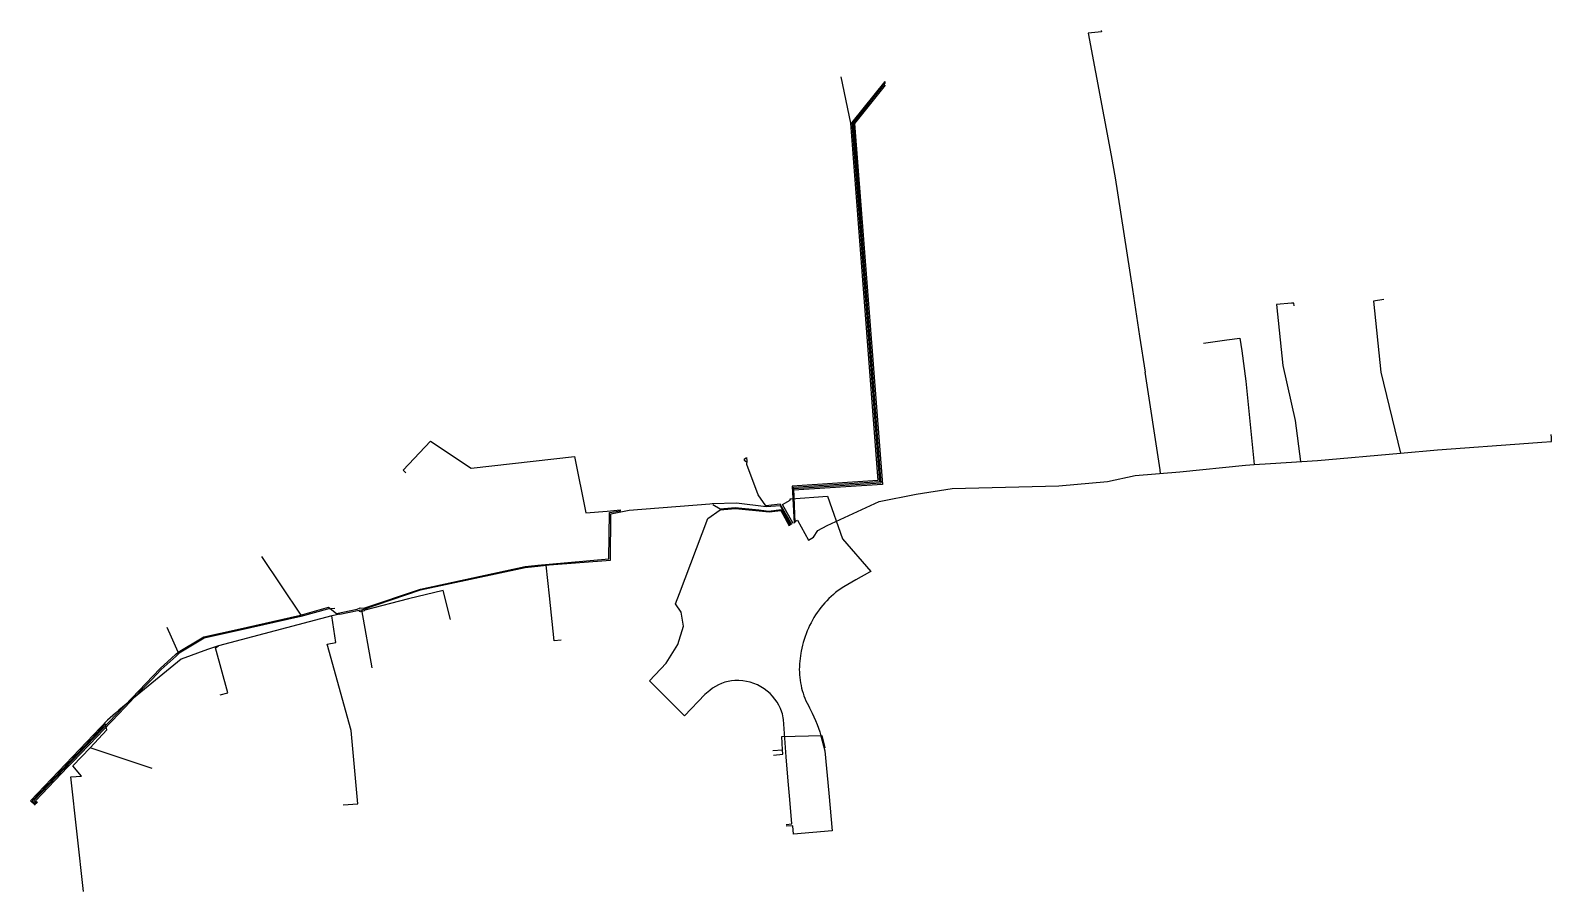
# Model space of a CAD drawing. Header units: metres. Extents: x 568052 to 568377, y 6003304 to 6003488.
import ezdxf

# ---------------------------------------------------------------- set-up
doc = ezdxf.new("R2010")
doc.units = ezdxf.units.M
for name, color, linetype in [('SAB', 7, 'Continuous'), ('SAS', 7, 'Continuous'), ('SHB', 7, 'Continuous')]:
    doc.layers.add(name, color=color, linetype=linetype)

msp = doc.modelspace()

# ---------------------------------------------------------------- linework, layer by layer
at = {"layer": 'SAB', "color": 10, "linetype": 'Continuous'}
for points in [[(568280.942, 6003488.267), (568280.973, 6003487.969), (568278.112, 6003487.665), (568283.069, 6003461.464), (568283.92, 6003456.71), (568287.597, 6003432.792), (568289.138, 6003422.771), (568290.321, 6003415.079)], [(568341.43, 6003430.614), (568339.258, 6003430.303), (568340.786, 6003415.054)], [(568132.06, 6003393.533), (568131.469, 6003394.093), (568137.31, 6003400.263), (568146.004, 6003394.536), (568168.171, 6003397.024), (568170.588, 6003384.962), (568175.135, 6003385.326), (568177.967, 6003385.548)], [(568165.255, 6003357.682), (568163.768, 6003357.485), (568162.792, 6003367.137), (568162.067, 6003373.704)], [(568141.584, 6003362.07), (568140.054, 6003368.304), (568132.601, 6003366.536), (568123.238, 6003364.089), (568123.086, 6003363.918), (568122.308, 6003363.733), (568122.095, 6003363.789), (568122.036, 6003364.057)], [(568124.828, 6003351.766), (568122.624, 6003364.174)], [(568092.305, 6003345.959), (568093.928, 6003346.412), (568091.254, 6003355.983), (568091.937, 6003356.443)], [(568118.594, 6003322.377), (568121.784, 6003322.617), (568120.299, 6003338.344), (568115.217, 6003356.792), (568117.026, 6003357.151)], [(568077.741, 6003330.142), (568064.434, 6003334.614)], [(568210.619, 6003334.037), (568212.708, 6003334.175)], [(568210.722, 6003333.044), (568212.785, 6003333.207), (568212.708, 6003334.175)]]:
    msp.add_lwpolyline(points, dxfattribs=at)
at = {"layer": 'SAB', "color": 10}
for points in [[(568225.205, 6003478.308), (568227.226, 6003468.431), (568233.101, 6003391.826), (568214.752, 6003390.676), (568215.173, 6003382.752)], [(568322.213, 6003429.264), (568322.163, 6003429.862), (568321.665, 6003429.817), (568318.478, 6003429.531), (568319.778, 6003416.482)], [(568302.846, 6003421.297), (568307.83, 6003421.957), (568310.6, 6003422.381), (568311.007, 6003419.61), (568311.861, 6003413.119), (568313.681, 6003395.256)], [(568205.127, 6003395.614), (568204.523, 6003396.154), (568204.511, 6003396.498), (568204.917, 6003396.693), (568205.05, 6003396.581)], [(568083.274, 6003355.104), (568081.873, 6003358.277), (568080.957, 6003360.352)], [(568063.037, 6003303.807), (568060.266, 6003328.358), (568062.557, 6003328.561)]]:
    msp.add_lwpolyline(points, dxfattribs=at)
at = {"layer": 'SAS', "color": 10}
for points in [[(568319.778, 6003416.482), (568322.434, 6003404.718), (568323.621, 6003395.917)], [(568340.786, 6003415.054), (568345.011, 6003397.712)], [(568117.026, 6003357.151), (568116.15, 6003362.89)], [(568067.758, 6003339.723), (568064.701, 6003336.528), (568052.011, 6003323.268), (568052.815, 6003322.505)], [(568064.434, 6003334.614), (568068.008, 6003338.474), (568067.758, 6003339.723)], [(568062.557, 6003328.561), (568060.748, 6003330.764), (568064.434, 6003334.614)]]:
    msp.add_lwpolyline(points, dxfattribs=at)
at = {"layer": 'SAS', "color": 10, "linetype": 'Continuous'}
msp.add_lwpolyline([(568101.125, 6003375.565), (568109.518, 6003363.039)], dxfattribs=at)
at = {"layer": 'SHB', "color": 10}
for points in [[(568234.569, 6003477.315), (568227.512, 6003468.571), (568233.423, 6003391.545), (568214.978, 6003390.39), (568215.348, 6003382.854)], [(568234.569, 6003477.315), (568234.599, 6003476.937), (568227.822, 6003468.478), (568233.746, 6003391.265), (568215.004, 6003390.091), (568215.348, 6003382.85)], [(568234.629, 6003476.559), (568228.11, 6003468.357), (568234.068, 6003390.984), (568215.03, 6003389.792), (568215.342, 6003382.85)], [(568241.323, 6003388.954), (568248.988, 6003390.136), (568271.838, 6003390.731), (568282.256, 6003391.644), (568288.219, 6003392.944), (568297.779, 6003393.703), (568311.797, 6003395.118), (568313.681, 6003395.256), (568317.186, 6003395.513), (568327.219, 6003396.143), (568345.011, 6003397.712), (568352.933, 6003398.411), (568372.427, 6003399.872), (568375.251, 6003400.097), (568377.353, 6003400.242), (568377.303, 6003401.091), (568377.267, 6003401.699)], [(568209.083, 6003386.439), (568207.458, 6003388.807), (568205.066, 6003395.303), (568205.125, 6003396.003), (568205.03, 6003396.771)], [(568215.521, 6003382.951), (568215.422, 6003383.125), (568215.858, 6003383.37), (568218.278, 6003379.071), (568219.305, 6003379.689), (568220.218, 6003381.121), (568222.226, 6003382.251), (568233.381, 6003387.334), (568241.323, 6003388.954)], [(568117.916, 6003363.24), (568116.15, 6003362.89), (568091.937, 6003356.443), (568089.587, 6003355.685), (568083.903, 6003353.619), (568070.566, 6003342.657), (568069.868, 6003342.032), (568068.158, 6003340.502), (568051.648, 6003323.251), (568052.634, 6003322.314)]]:
    msp.add_lwpolyline(points, dxfattribs=at)
at = {"layer": 'SHB', "color": 10, "linetype": 'Continuous'}
for points in [[(568293.621, 6003393.373), (568293.541, 6003394.128), (568290.321, 6003415.079)], [(568214.998, 6003382.657), (568212.695, 6003386.749), (568214.349, 6003387.68), (568214.348, 6003387.682), (568214.313, 6003387.841), (568214.344, 6003387.911), (568214.539, 6003387.95), (568222.335, 6003388.469), (568225.511, 6003379.369), (568231.594, 6003372.349), (568231.324, 6003372.195)], [(568052.987, 6003322.686), (568052.349, 6003323.292), (568060.554, 6003331.863), (568070.083, 6003341.817), (568071.828, 6003343.64), (568079.426, 6003351.577), (568082.689, 6003354.569), (568083.274, 6003355.104), (568088.797, 6003358.36), (568095.884, 6003359.932), (568109.461, 6003363.023), (568115.504, 6003364.706), (568117.2, 6003363.404), (568121.619, 6003364.298), (568122.266, 6003364.593), (568123.034, 6003364.524), (568135.138, 6003368.619), (568157.567, 6003373.449), (568160.288, 6003373.73), (568162.728, 6003373.971), (568175.5, 6003375.085), (568175.608, 6003385.019), (568177.987, 6003385.35), (568177.967, 6003385.548)], [(568117.916, 6003363.24), (568122.036, 6003364.057), (568122.624, 6003364.174), (568135.186, 6003368.425), (568157.603, 6003373.252), (568160.308, 6003373.532), (568162.067, 6003373.704), (568162.745, 6003373.771), (568175.828, 6003374.816), (568175.936, 6003384.751), (568179.858, 6003385.496), (568197.151, 6003386.854), (568197.632, 6003386.917), (568202.825, 6003387.041), (568209.181, 6003386.265), (568212.157, 6003386.48), (568214.475, 6003382.362)], [(568197.75, 6003386.727), (568199.347, 6003385.775), (568202.572, 6003386.081), (568207.614, 6003385.612), (568209.72, 6003385.312), (568212.402, 6003385.637), (568214.3, 6003382.264)], [(568214.649, 6003382.46), (568212.213, 6003386.789), (568209.083, 6003386.439)], [(568231.324, 6003372.195), (568228.415, 6003370.563), (568225.834, 6003369.114), (568224.567, 6003368.268), (568224.061, 6003367.866), (568223.567, 6003367.449), (568223.086, 6003367.017), (568222.619, 6003366.57), (568222.166, 6003366.109), (568221.727, 6003365.634), (568221.303, 6003365.146), (568220.896, 6003364.645), (568220.503, 6003364.131), (568220.126, 6003363.605), (568219.766, 6003363.07), (568219.423, 6003362.522), (568219.096, 6003361.963), (568218.787, 6003361.395), (568218.496, 6003360.819), (568218.224, 6003360.233), (568217.969, 6003359.639), (568217.732, 6003359.037), (568217.515, 6003358.428), (568217.316, 6003357.814), (568217.136, 6003357.193), (568216.976, 6003356.566), (568216.835, 6003355.935), (568216.713, 6003355.301), (568216.638, 6003354.843), (568216.53, 6003354.276), (568216.441, 6003353.706), (568216.372, 6003353.134), (568216.323, 6003352.56), (568216.293, 6003351.984), (568216.284, 6003351.407), (568216.295, 6003350.831), (568216.326, 6003350.255), (568216.377, 6003349.681), (568216.447, 6003349.109), (568216.538, 6003348.539), (568216.648, 6003347.973), (568216.777, 6003347.411), (568216.927, 6003346.855), (568217.095, 6003346.303), (568217.282, 6003345.758), (568217.487, 6003345.219), (568217.712, 6003344.688), (568217.955, 6003344.166), (568218.216, 6003343.651), (568218.495, 6003343.146), (568218.566, 6003343.024), (568218.695, 6003342.767), (568219.068, 6003341.994), (568219.423, 6003341.214), (568219.758, 6003340.425), (568220.076, 6003339.628), (568220.376, 6003338.825), (568220.656, 6003338.014), (568220.918, 6003337.197), (568221.725, 6003333.973), (568222.584, 6003324.866), (568223.345, 6003316.803), (568215.059, 6003316.089), (568214.901, 6003317.919), (568213.48, 6003317.808)], [(568116.846, 6003364.447), (568115.27, 6003364.329), (568109.541, 6003362.734), (568095.907, 6003359.633), (568088.877, 6003358.072), (568083.477, 6003354.883), (568082.869, 6003354.265), (568079.618, 6003351.343), (568077.63, 6003349.266), (568075.596, 6003347.141), (568072.648, 6003344.062), (568072.045, 6003343.433), (568070.295, 6003341.605), (568069.273, 6003340.537), (568068.784, 6003340.025), (568064.366, 6003335.412), (568064, 6003335.029)], [(568212.708, 6003334.175), (568212.532, 6003337.038), (568221.122, 6003337.205), (568221.771, 6003334.614), (568221.568, 6003334.599)], [(568064, 6003335.029), (568063.995, 6003335.024), (568060.771, 6003331.656), (568059.683, 6003330.52), (568052.739, 6003323.266), (568053.16, 6003322.867)]]:
    msp.add_lwpolyline(points, dxfattribs=at)
msp.add_lwpolyline([(568213.449, 6003318.207), (568214.668, 6003318.302), (568214.218, 6003323.519), (568213.876, 6003327.49), (568213.431, 6003332.663), (568212.878, 6003340.646, 0.0632751), (568212.552, 6003342.256, 0.1622073), (568208.78, 6003347.238, 0.1643958), (568202.503, 6003349.01, 0.1622358), (568197.129, 6003346.912), (568196.03, 6003345.995), (568191.684, 6003341.419), (568184.231, 6003348.969), (568187.773, 6003352.745), (568190.27, 6003356.746), (568191.482, 6003360.693), (568190.993, 6003363.668), (568189.781, 6003365.425), (568190.621, 6003367.655), (568196.687, 6003383.733), (568199.366, 6003385.576), (568202.596, 6003385.877), (568209.823, 6003385.123), (568212.294, 6003385.423), (568214.126, 6003382.166)], format="xyb", dxfattribs=at)

doc.saveas('drawing.dxf')
